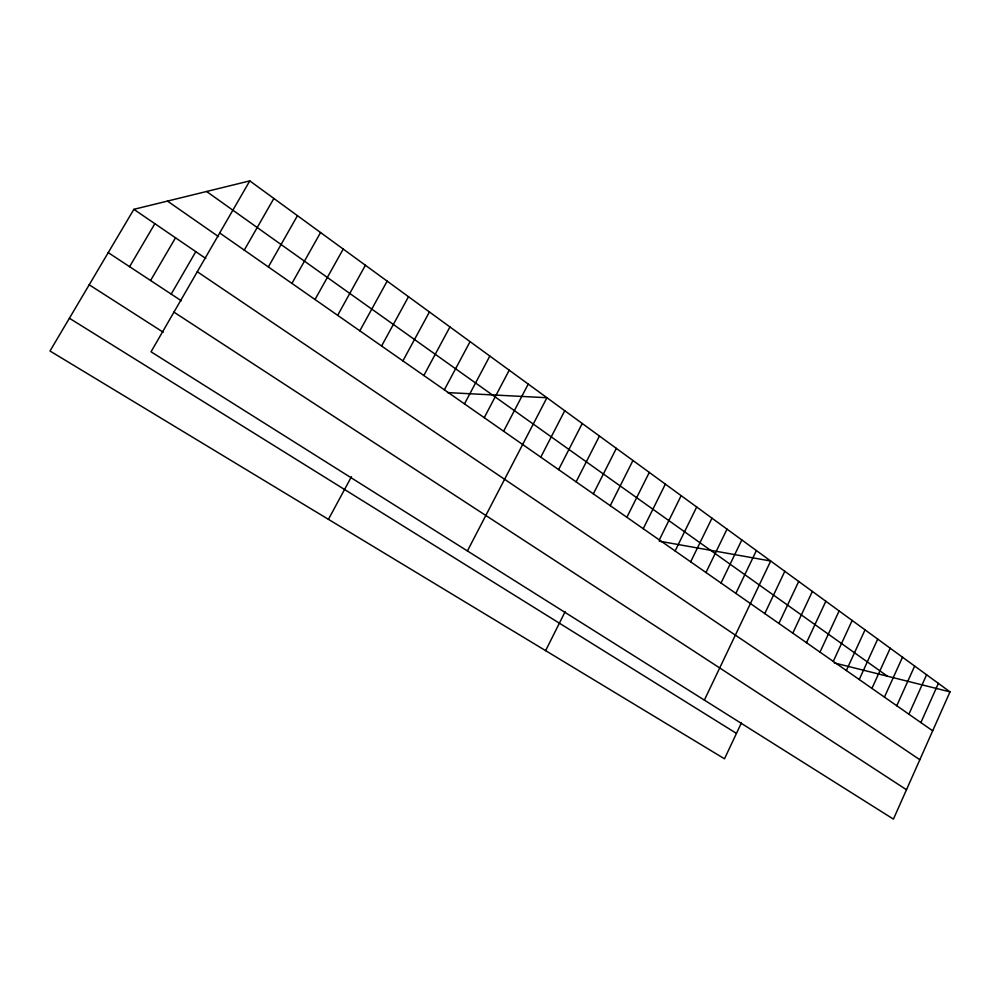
<?xml version="1.0" encoding="UTF-8"?>
<svg xmlns="http://www.w3.org/2000/svg" width="1000" height="1000" viewBox="0 0 1000 1000"><rect width="100%" height="100%" fill="white"/><g stroke="black" fill="none" stroke-linecap="round" stroke-linejoin="round"><path stroke-width="1.5" d="M950 691.85L893.425 819.112L151.037 351.8L249.788 180.888L950 691.85L834.312 662.925M920.875 722.575L938.388 683.375M908.9 714.212L926.6 674.775M896.762 705.738L914.65 666.05M884.425 697.125L902.513 657.2M871.925 688.388L890.212 648.225M859.225 679.525L877.712 639.1M846.338 670.525L865.037 629.85M833.263 661.4L852.175 620.462M819.987 652.125L839.112 610.938M806.5 642.7L825.85 601.25M792.8 633.15L812.375 591.425M778.9 623.438L798.7 581.45M741.363 722.962L724.5 758.8L50 351.012L133.863 209.338L249.788 180.888M764.775 613.575L784.812 571.312M704.375 700.113L770.7 561.013L659.225 541.15M735.85 593.375L756.375 550.562M721.025 583.025L741.812 539.925M705.975 572.513L727.013 529.138M690.675 561.825L711.975 518.162M675.125 550.962L696.688 507M659.312 539.925L681.15 495.662M643.225 528.7L665.35 484.137M626.875 517.288L649.287 472.413M610.25 505.675L632.95 460.5M545.612 650.65L565.15 611.663M593.337 493.862L616.337 448.375M576.125 481.838L599.438 436.037M558.612 469.613L582.238 423.488M540.788 457.163L564.738 410.712M467.413 550.95L546.925 397.725L447.537 392.587M503.625 431.213L528.237 384.087M484.237 417.675L509.212 370.2M464.487 403.888L489.825 356.05M444.35 389.825L470.075 341.637M423.837 375.5L449.938 326.95M328.425 519.35L351.438 476.75M402.912 360.887L429.425 311.975M381.587 346L408.5 296.712M359.837 330.812L387.163 281.137M337.65 315.325L365.4 265.262M315.012 299.513L343.212 249.062M291.925 283.387L320.562 232.537M268.35 266.925L297.45 215.675M244.275 250.113L273.863 198.463M171.2 294.1L195.8 251.663M150.575 280.512L175.512 237.8M129.6 266.688L154.863 223.688M69.4 318.25L736.45 733.388M89.2 284.788L163.188 332.2M173.95 312.137L906.488 789.737M108.25 252.625L181.337 300.775M197.3 271.737L919.825 759.725M133.863 209.338L205.775 258.475M167.475 201.088L218.425 236.562M219.7 232.963L932.675 730.812M206.588 191.488L887.438 676.213"/></g></svg>
